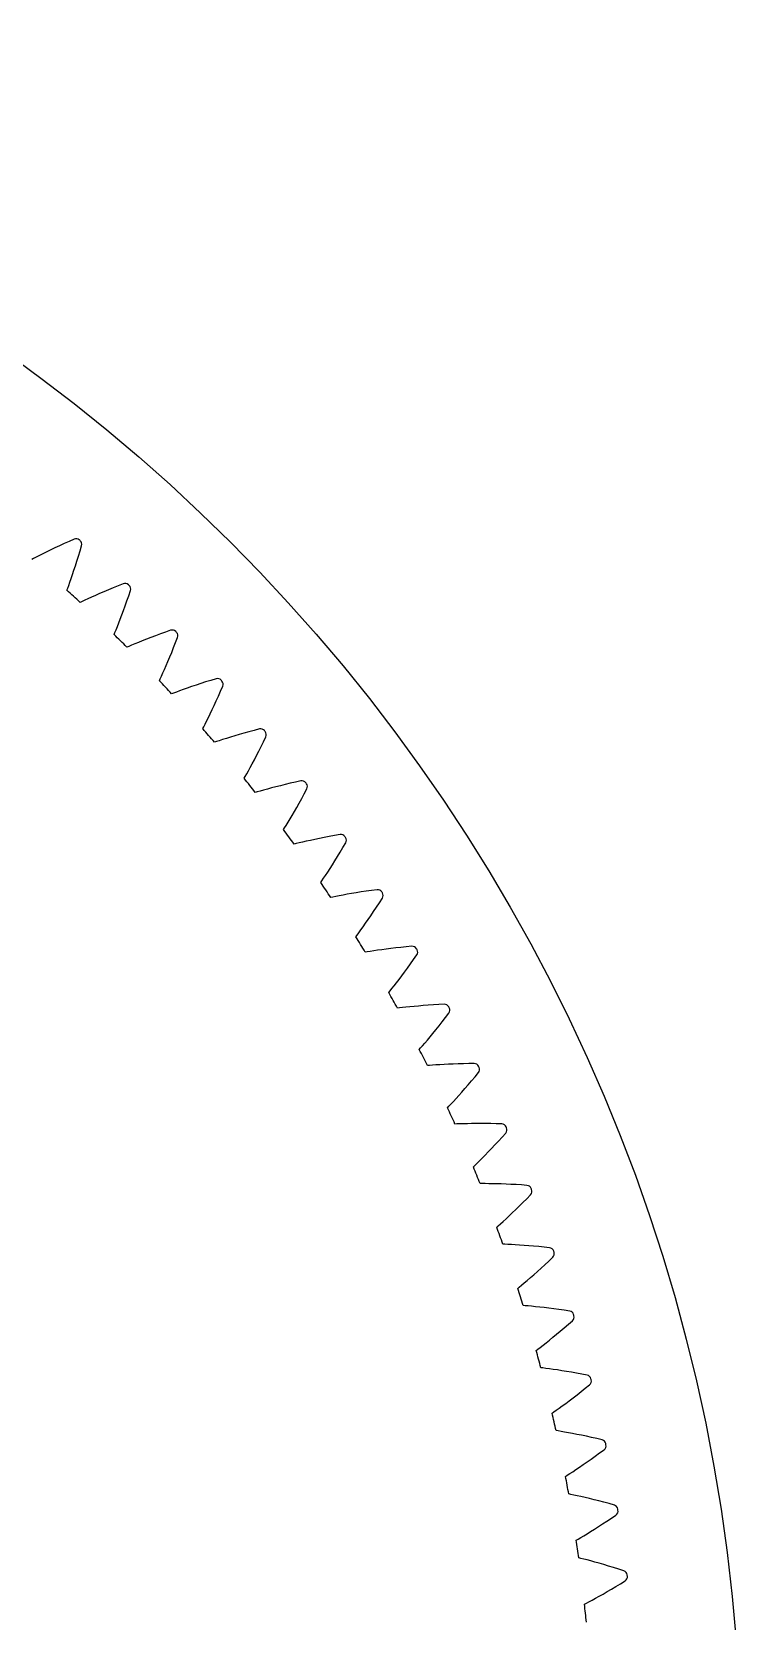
# Model space of a CAD drawing. Header units: millimetres. Extents: x -86 to 86, y -86 to 86.
# Drawn here: x 50.8 to 85.7, y 7.5 to 85.7 of the extents above; entities that cross this region are included whole.
import ezdxf

# ---------------------------------------------------------------- set-up
doc = ezdxf.new("R2010")
doc.units = ezdxf.units.MM

msp = doc.modelspace()

# ---------------------------------------------------------------- linework, layer by layer
at = {"layer": 'outer'}
msp.add_circle((0, 0), 85.663286, dxfattribs=at)
at = {"layer": 'output_ring'}
for p, q in [((51.735911, 60.196885), (51.537667, 60.099818)), ((51.945638, 60.297715), (51.735911, 60.196885)), ((52.165952, 60.401629), (51.945638, 60.297715)), ((52.396173, 60.508082), (52.165952, 60.401629)), ((52.635762, 60.616612), (52.396173, 60.508082)), ((52.884008, 60.727068), (52.635762, 60.616612)), ((53.17691, 60.142441), (53.253799, 60.403046)), ((50.896432, 59.773561), (50.807228, 59.726619)), ((51.027354, 59.841751), (50.896432, 59.773561)), ((51.181073, 59.920763), (51.027354, 59.841751)), ((51.352127, 60.007381), (51.181073, 59.920763)), ((51.537667, 60.099818), (51.352127, 60.007381)), ((52.879029, 59.195252), (52.951434, 59.416406)), ((52.951434, 59.416406), (53.025507, 59.648462)), ((53.025507, 59.648462), (53.100794, 59.890671)), ((53.100794, 59.890671), (53.17691, 60.142441)), ((52.620051, 58.446184), (52.678185, 58.608949)), ((52.678185, 58.608949), (52.741582, 58.7899)), ((52.741582, 58.7899), (52.808845, 58.985974)), ((52.808845, 58.985974), (52.879029, 59.195252)), ((52.534833, 58.21284), (52.56965, 58.307437)), ((52.56965, 58.307437), (52.620051, 58.446184)), ((53.741775, 57.87701), (53.567351, 57.797395)), ((53.930908, 57.961852), (53.741775, 57.87701)), ((54.132924, 58.050806), (53.930908, 57.961852)), ((54.346564, 58.143053), (54.132924, 58.050806)), ((54.570909, 58.237954), (54.346564, 58.143053)), ((54.805254, 58.334989), (54.570909, 58.237954)), ((55.049045, 58.433721), (54.805254, 58.334989)), ((55.301563, 58.534026), (55.049045, 58.433721)), ((55.484276, 57.689531), (55.570533, 57.938009)), ((55.570533, 57.938009), (55.65792, 58.195284)), ((53.276978, 57.66185), (53.185945, 57.618561)), ((53.410557, 57.724678), (53.276978, 57.66185)), ((53.567351, 57.797395), (53.410557, 57.724678)), ((55.234511, 57.00367), (55.315819, 57.221708)), ((55.315819, 57.221708), (55.399235, 57.450572)), ((55.399235, 57.450572), (55.484276, 57.689531)), ((54.889406, 56.129122), (54.945389, 56.265712)), ((54.945389, 56.265712), (55.010071, 56.425988)), ((55.010071, 56.425988), (55.080749, 56.604221)), ((55.080749, 56.604221), (55.155903, 56.797408)), ((55.155903, 56.797408), (55.234511, 57.00367)), ((54.850784, 56.036014), (54.889406, 56.129122)), ((55.706006, 55.512764), (55.569991, 55.4554)), ((55.865618, 55.579067), (55.706006, 55.512764)), ((56.043126, 55.651548), (55.865618, 55.579067)), ((56.235542, 55.728655), (56.043126, 55.651548)), ((56.440996, 55.809349), (56.235542, 55.728655)), ((56.658199, 55.892863), (56.440996, 55.809349)), ((56.886206, 55.978594), (56.658199, 55.892863)), ((57.124291, 56.066052), (56.886206, 55.978594)), ((57.371882, 56.154823), (57.124291, 56.066052)), ((57.628259, 56.244812), (57.371882, 56.154823)), ((57.776597, 55.393607), (57.872853, 55.638385)), ((57.872853, 55.638385), (57.970594, 55.891907)), ((55.569991, 55.4554), (55.477279, 55.415836)), ((57.41234, 54.515524), (57.499242, 54.718431)), ((57.499242, 54.718431), (57.58932, 54.932995)), ((57.58932, 54.932995), (57.681942, 55.15829)), ((57.681942, 55.15829), (57.776597, 55.393607)), ((57.11898, 53.858588), (57.180452, 53.992796)), ((57.180452, 53.992796), (57.251576, 54.150319)), ((57.251576, 54.150319), (57.329419, 54.325541)), ((57.329419, 54.325541), (57.41234, 54.515524)), ((57.076616, 53.767121), (57.11898, 53.858588)), ((57.771703, 53.157838), (57.677463, 53.122064)), ((57.909931, 53.209642), (57.771703, 53.157838)), ((58.072099, 53.269422), (57.909931, 53.209642)), ((58.252398, 53.33465), (58.072099, 53.269422)), ((58.44778, 53.403896), (58.252398, 53.33465)), ((58.656336, 53.476198), (58.44778, 53.403896)), ((58.876745, 53.550841), (58.656336, 53.476198)), ((59.108039, 53.627261), (58.876745, 53.550841)), ((59.349473, 53.704999), (59.108039, 53.627261)), ((59.600458, 53.783663), (59.349473, 53.704999)), ((59.860271, 53.863189), (59.600458, 53.783663)), ((59.973992, 53.006671), (60.080088, 53.247347)), ((60.080088, 53.247347), (60.188023, 53.4967)), ((59.669503, 52.34329), (59.768201, 52.554027)), ((59.768201, 52.554027), (59.869878, 52.775383)), ((59.869878, 52.775383), (59.973992, 53.006671)), ((59.254707, 51.499563), (59.321567, 51.63117)), ((59.321567, 51.63117), (59.399017, 51.785681)), ((59.399017, 51.785681), (59.483897, 51.957605)), ((59.483897, 51.957605), (59.574449, 52.144072)), ((59.574449, 52.144072), (59.669503, 52.34329)), ((59.208672, 51.409888), (59.254707, 51.499563)), ((60.018709, 50.819097), (59.878495, 50.772937)), ((60.183167, 50.872256), (60.018709, 50.819097)), ((60.365961, 50.930124), (60.183167, 50.872256)), ((60.563989, 50.991395), (60.365961, 50.930124)), ((60.775304, 51.055185), (60.563989, 50.991395)), ((60.998557, 51.120834), (60.775304, 51.055185)), ((61.232757, 51.187819), (60.998557, 51.120834)), ((61.477143, 51.255709), (61.232757, 51.187819)), ((61.73111, 51.324137), (61.477143, 51.255709)), ((61.993932, 51.393068), (61.73111, 51.324137)), ((62.188612, 50.768824), (62.306564, 51.013598)), ((59.878495, 50.772937), (59.782883, 50.741011)), ((61.741726, 49.882149), (61.848884, 50.088713)), ((61.848884, 50.088713), (61.959448, 50.305767)), ((61.959448, 50.305767), (62.072849, 50.532645)), ((62.072849, 50.532645), (62.188612, 50.768824)), ((61.365218, 49.184715), (61.448866, 49.33596)), ((61.448866, 49.33596), (61.540643, 49.504302)), ((61.540643, 49.504302), (61.638678, 49.686946)), ((61.638678, 49.686946), (61.741726, 49.882149)), ((61.243447, 48.968189), (61.293079, 49.055925)), ((61.293079, 49.055925), (61.365218, 49.184715)), ((62.380343, 48.441919), (62.195354, 48.391507)), ((62.580692, 48.495115), (62.380343, 48.441919)), ((62.794418, 48.550289), (62.580692, 48.495115)), ((63.020148, 48.606837), (62.794418, 48.550289)), ((63.256871, 48.664276), (63.020148, 48.606837)), ((63.503807, 48.722206), (63.256871, 48.664276)), ((63.760339, 48.780285), (63.503807, 48.722206)), ((64.025738, 48.838509), (63.760339, 48.780285)), ((64.19496, 48.206888), (64.322735, 48.446681)), ((61.886908, 48.304616), (61.790081, 48.276592)), ((62.028877, 48.345056), (61.886908, 48.304616)), ((62.195354, 48.391507), (62.028877, 48.345056)), ((63.82795, 47.541104), (63.947219, 47.753498)), ((63.947219, 47.753498), (64.069721, 47.975595)), ((64.069721, 47.975595), (64.19496, 48.206888)), ((63.397754, 46.80518), (63.496278, 46.969664)), ((63.496278, 46.969664), (63.601634, 47.148185)), ((63.601634, 47.148185), (63.712509, 47.339051)), ((63.712509, 47.339051), (63.82795, 47.541104)), ((63.1776, 46.446036), (63.230747, 46.531688)), ((63.230747, 46.531688), (63.308045, 46.657448)), ((63.308045, 46.657448), (63.397754, 46.80518)), ((65.426134, 46.108652), (65.177053, 46.060777)), ((65.684809, 46.156288), (65.426134, 46.108652)), ((65.95235, 46.203708), (65.684809, 46.156288)), ((63.79364, 45.756931), (63.695757, 45.732854)), ((63.937132, 45.791584), (63.79364, 45.756931)), ((64.105354, 45.831251), (63.937132, 45.791584)), ((64.292235, 45.874125), (64.105354, 45.831251)), ((64.494575, 45.919158), (64.292235, 45.874125)), ((64.710361, 45.965625), (64.494575, 45.919158)), ((64.938197, 46.012978), (64.710361, 45.965625)), ((65.177053, 46.060777), (64.938197, 46.012978)), ((65.829924, 45.122771), (65.961327, 45.33972)), ((65.961327, 45.33972), (66.095836, 45.565749)), ((66.095836, 45.565749), (66.233223, 45.800166)), ((65.347589, 44.357856), (65.460093, 44.53196)), ((65.460093, 44.53196), (65.578611, 44.718176)), ((65.578611, 44.718176), (65.702146, 44.915384)), ((65.702146, 44.915384), (65.829924, 45.122771)), ((65.007952, 43.847572), (65.064526, 43.931)), ((65.064526, 43.931), (65.146858, 44.053524)), ((65.146858, 44.053524), (65.24248, 44.197499)), ((65.24248, 44.197499), (65.347589, 44.357856)), ((65.59556, 43.134068), (65.496781, 43.113977)), ((65.740338, 43.162877), (65.59556, 43.134068)), ((65.91003, 43.195694), (65.740338, 43.162877)), ((66.098494, 43.230959), (65.91003, 43.195694)), ((66.302493, 43.267755), (66.098494, 43.230959)), ((66.519985, 43.30544), (66.302493, 43.267755)), ((66.749553, 43.343521), (66.519985, 43.30544)), ((66.99015, 43.3816), (66.749553, 43.343521)), ((67.240967, 43.419342), (66.99015, 43.3816)), ((67.501359, 43.456455), (67.240967, 43.419342)), ((67.770602, 43.492995), (67.501359, 43.456455)), ((67.888117, 42.849744), (68.034891, 43.078402)), ((67.336969, 42.023829), (67.468393, 42.215869)), ((67.468393, 42.215869), (67.604472, 42.417907)), ((67.604472, 42.417907), (67.744558, 42.629353)), ((67.744558, 42.629353), (67.888117, 42.849744)), ((66.878634, 41.37722), (66.980012, 41.517201)), ((66.980012, 41.517201), (67.091534, 41.673167)), ((67.091534, 41.673167), (67.211001, 41.842569)), ((67.211001, 41.842569), (67.336969, 42.023829)), ((66.731496, 41.177066), (66.791405, 41.258133)), ((66.791405, 41.258133), (66.878634, 41.37722)), ((68.693182, 40.631148), (68.45124, 40.60285)), ((68.945322, 40.658694), (68.693182, 40.631148)), ((69.207005, 40.685224), (68.945322, 40.658694)), ((69.477507, 40.710822), (69.207005, 40.685224)), ((67.289707, 40.440335), (67.190195, 40.424264)), ((67.435533, 40.463254), (67.289707, 40.440335)), ((67.606415, 40.489167), (67.435533, 40.463254)), ((67.796154, 40.516765), (67.606415, 40.489167)), ((68.001476, 40.545264), (67.796154, 40.516765)), ((68.220317, 40.574103), (68.001476, 40.545264)), ((68.45124, 40.60285), (68.220317, 40.574103)), ((69.267945, 39.64335), (69.416485, 39.848945)), ((69.416485, 39.848945), (69.568858, 40.063338)), ((69.568858, 40.063338), (69.724778, 40.28586)), ((68.725247, 38.920009), (68.851481, 39.084431)), ((68.851481, 39.084431), (68.984691, 39.260437)), ((68.984691, 39.260437), (69.123791, 39.446993)), ((69.123791, 39.446993), (69.267945, 39.64335)), ((68.345401, 38.438907), (68.408546, 38.517479)), ((68.408546, 38.517479), (68.500529, 38.632934)), ((68.500529, 38.632934), (68.607497, 38.768691)), ((68.607497, 38.768691), (68.725247, 38.920009)), ((68.873296, 37.680159), (68.773215, 37.668134)), ((69.019932, 37.697149), (68.873296, 37.680159)), ((69.191724, 37.716116), (69.019932, 37.697149)), ((69.382425, 37.736002), (69.191724, 37.716116)), ((69.588733, 37.756157), (69.382425, 37.736002)), ((69.808563, 37.776104), (69.588733, 37.756157)), ((70.040461, 37.795469), (69.808563, 37.776104)), ((70.283351, 37.813938), (70.040461, 37.795469)), ((70.536401, 37.831243), (70.283351, 37.813938)), ((70.798944, 37.847148), (70.536401, 37.831243)), ((71.070261, 37.861762), (70.798944, 37.847148)), ((70.665618, 36.613305), (70.817611, 36.80366)), ((70.817611, 36.80366), (70.974361, 37.003066)), ((70.974361, 37.003066), (71.135297, 37.211108)), ((71.135297, 37.211108), (71.300107, 37.427128)), ((70.009878, 35.825173), (70.122259, 35.956484)), ((70.122259, 35.956484), (70.246046, 36.102906)), ((70.246046, 36.102906), (70.378839, 36.262077)), ((70.378839, 36.262077), (70.519072, 36.43254)), ((70.519072, 36.43254), (70.665618, 36.613305)), ((69.847014, 35.637592), (69.913291, 35.713541)), ((69.913291, 35.713541), (70.009878, 35.825173)), ((70.343727, 34.858075), (70.243241, 34.850115)), ((70.490931, 34.869109), (70.343727, 34.858075)), ((70.66335, 34.881098), (70.490931, 34.869109)), ((70.8547, 34.89324), (70.66335, 34.881098)), ((71.061656, 34.905016), (70.8547, 34.89324)), ((71.282114, 34.916039), (71.061656, 34.905016)), ((71.514606, 34.92599), (71.282114, 34.916039)), ((71.758046, 34.934601), (71.514606, 34.92599)), ((72.011588, 34.941637), (71.758046, 34.934601)), ((72.27456, 34.946888), (72.011588, 34.941637)), ((72.546247, 34.950495), (72.27456, 34.946888)), ((72.584861, 34.29774), (72.75829, 34.506904)), ((71.937591, 33.544784), (72.091342, 33.719463)), ((72.091342, 33.719463), (72.250924, 33.903501)), ((72.250924, 33.903501), (72.415626, 34.096391)), ((72.415626, 34.096391), (72.584861, 34.29774)), ((71.233869, 32.777725), (71.30317, 32.850926)), ((71.30317, 32.850926), (71.404201, 32.958552)), ((71.404201, 32.958552), (71.521811, 33.085201)), ((71.521811, 33.085201), (71.65143, 33.226486)), ((71.65143, 33.226486), (71.790564, 33.380145)), ((71.790564, 33.380145), (71.937591, 33.544784)), ((71.698583, 31.978719), (71.597857, 31.974838)), ((71.846114, 31.983778), (71.698583, 31.978719)), ((72.018877, 31.98877), (71.846114, 31.983778)), ((72.210562, 31.993147), (72.018877, 31.98877)), ((72.417825, 31.996527), (72.210562, 31.993147)), ((72.638549, 31.998606), (72.417825, 31.996527)), ((72.871253, 31.999127), (72.638549, 31.998606)), ((73.114841, 31.997866), (72.871253, 31.999127)), ((73.368461, 31.994621), (73.114841, 31.997866)), ((73.63143, 31.989211), (73.368461, 31.994621)), ((73.90304, 31.981805), (73.63143, 31.989211)), ((73.737913, 31.133696), (73.915168, 31.328021)), ((73.915168, 31.328021), (74.096931, 31.529984)), ((73.084338, 30.443369), (73.237916, 30.601915)), ((73.237916, 30.601915), (73.398619, 30.770219)), ((73.398619, 30.770219), (73.565529, 30.947639)), ((73.565529, 30.947639), (73.737913, 31.133696)), ((72.503687, 29.864005), (72.575897, 29.934337)), ((72.575897, 29.934337), (72.681207, 30.03778)), ((72.681207, 30.03778), (72.803853, 30.159559)), ((72.803853, 30.159559), (72.939091, 30.295475)), ((72.939091, 30.295475), (73.084338, 30.443369)), ((72.935639, 29.046822), (72.834838, 29.047026)), ((73.083253, 29.045898), (72.935639, 29.046822)), ((73.256077, 29.043884), (73.083253, 29.045898)), ((73.447782, 29.04049), (73.256077, 29.043884)), ((73.655012, 29.035468), (73.447782, 29.04049)), ((73.875638, 29.0286), (73.655012, 29.035468)), ((74.108173, 29.01969), (73.875638, 29.0286)), ((74.35151, 29.008558), (74.108173, 29.01969)), ((74.604789, 28.995038), (74.35151, 29.008558)), ((74.867323, 28.978975), (74.604789, 28.995038)), ((75.138409, 28.960569), (74.867323, 28.978975)), ((74.939048, 28.119848), (75.124033, 28.30683)), ((75.124033, 28.30683), (75.313831, 28.501262)), ((74.106913, 27.314688), (74.258035, 27.456574)), ((74.258035, 27.456574), (74.417911, 27.608767)), ((74.417911, 27.608767), (74.585303, 27.77042)), ((74.585303, 27.77042), (74.759266, 27.94093)), ((74.759266, 27.94093), (74.939048, 28.119848)), ((73.654381, 26.901218), (73.729382, 26.968566)), ((73.729382, 26.968566), (73.838798, 27.067656)), ((73.838798, 27.067656), (73.966279, 27.184364)), ((73.966279, 27.184364), (74.106913, 27.314688)), ((74.052862, 26.067201), (73.952152, 26.07149)), ((74.200317, 26.060296), (74.052862, 26.067201)), ((74.372917, 26.05128), (74.200317, 26.060296)), ((74.564327, 26.040119), (74.372917, 26.05128)), ((74.771184, 26.026703), (74.564327, 26.040119)), ((74.99135, 26.0109), (74.771184, 26.026703)), ((75.223333, 25.992574), (74.99135, 26.0109)), ((75.466018, 25.97159), (75.223333, 25.992574)), ((75.718542, 25.947816), (75.466018, 25.97159)), ((75.980209, 25.921128), (75.718542, 25.947816)), ((76.250327, 25.89175), (75.980209, 25.921128)), ((75.830174, 24.888314), (76.017059, 25.059799)), ((76.017059, 25.059799), (76.20947, 25.239131)), ((76.20947, 25.239131), (76.406991, 25.425711)), ((75.007177, 24.164506), (75.152978, 24.289024)), ((75.152978, 24.289024), (75.309725, 24.424669)), ((75.309725, 24.424669), (75.475638, 24.570257)), ((75.475638, 24.570257), (75.649444, 24.724994)), ((75.649444, 24.724994), (75.830174, 24.888314)), ((74.684062, 23.894232), (74.76173, 23.958485)), ((74.76173, 23.958485), (74.875072, 24.05306)), ((74.875072, 24.05306), (75.007177, 24.164506)), ((75.048416, 23.044752), (74.947963, 23.053119)), ((75.19547, 23.031876), (75.048416, 23.044752)), ((75.367563, 23.015873), (75.19547, 23.031876)), ((75.558364, 22.996965), (75.367563, 23.015873)), ((75.764506, 22.975177), (75.558364, 22.996965)), ((75.983852, 22.950464), (75.764506, 22.975177)), ((76.214901, 22.922752), (75.983852, 22.950464)), ((76.456537, 22.89195), (76.214901, 22.922752)), ((76.70789, 22.857963), (76.456537, 22.89195)), ((76.96826, 22.820692), (76.70789, 22.857963)), ((77.236966, 22.780391), (76.96826, 22.820692)), ((76.776493, 21.794806), (76.970174, 21.958577)), ((76.970174, 21.958577), (77.169694, 22.129964)), ((77.169694, 22.129964), (77.374615, 22.308386)), ((75.788326, 20.998945), (75.92484, 21.104946)), ((75.92484, 21.104946), (76.075566, 21.223452)), ((76.075566, 21.223452), (76.237682, 21.352634)), ((76.237682, 21.352634), (76.409359, 21.491379)), ((76.409359, 21.491379), (76.589293, 21.638945)), ((76.589293, 21.638945), (76.776493, 21.794806)), ((75.591036, 20.847988), (75.671245, 20.909041)), ((75.671245, 20.909041), (75.788326, 20.998945)), ((75.920666, 19.98444), (75.820634, 19.996871)), ((76.067077, 19.965616), (75.920666, 19.98444)), ((76.238381, 19.942652), (76.067077, 19.965616)), ((76.428258, 19.916027), (76.238381, 19.942652)), ((76.633348, 19.885902), (76.428258, 19.916027)), ((76.851512, 19.852321), (76.633348, 19.885902)), ((77.081248, 19.815268), (76.851512, 19.852321)), ((77.321438, 19.774699), (77.081248, 19.815268)), ((77.571207, 19.730553), (77.321438, 19.774699)), ((77.829852, 19.682761), (77.571207, 19.730553)), ((78.096704, 19.631604), (77.829852, 19.682761)), ((77.596668, 18.66549), (77.796827, 18.821278)), ((77.796827, 18.821278), (78.003129, 18.984438)), ((78.003129, 18.984438), (78.215112, 19.154409)), ((76.577061, 17.910328), (76.717758, 18.01071)), ((76.717758, 18.01071), (76.873163, 18.123011)), ((76.873163, 18.123011), (77.040381, 18.245517)), ((77.040381, 18.245517), (77.21754, 18.37719)), ((77.21754, 18.37719), (77.403305, 18.517343)), ((77.403305, 18.517343), (77.596668, 18.66549)), ((76.373815, 17.767491), (76.456432, 17.825243)), ((76.456432, 17.825243), (76.577061, 17.910328)), ((76.668178, 16.891294), (76.568732, 16.907768)), ((76.813707, 16.866552), (76.668178, 16.891294)), ((76.983938, 16.836664), (76.813707, 16.866552)), ((77.172581, 16.802366), (76.983938, 16.836664)), ((77.376282, 16.763955), (77.172581, 16.802366)), ((77.592905, 16.721561), (77.376282, 16.763955)), ((77.820951, 16.675228), (77.592905, 16.721561)), ((78.059299, 16.624958), (77.820951, 16.675228)), ((78.307074, 16.570727), (78.059299, 16.624958)), ((78.563571, 16.512492), (78.307074, 16.570727)), ((78.82813, 16.450563), (78.563571, 16.512492)), ((78.289352, 15.505507), (78.495661, 15.653055)), ((78.495661, 15.653055), (78.708405, 15.807721)), ((78.708405, 15.807721), (78.927102, 15.968961)), ((77.239979, 14.792285), (77.384629, 14.886883)), ((77.384629, 14.886883), (77.544457, 14.992793)), ((77.544457, 14.992793), (77.716503, 15.108422)), ((77.716503, 15.108422), (77.898852, 15.232808)), ((77.898852, 15.232808), (78.090145, 15.365317)), ((78.090145, 15.365317), (78.289352, 15.505507)), ((77.031112, 14.657802), (77.116002, 14.712159)), ((77.116002, 14.712159), (77.239979, 14.792285)), ((77.289725, 13.770395), (77.191028, 13.790887)), ((77.434131, 13.739776), (77.289725, 13.770395)), ((77.603012, 13.703014), (77.434131, 13.739776)), ((77.790109, 13.6611), (77.603012, 13.703014)), ((77.992086, 13.614465), (77.790109, 13.6611)), ((78.206814, 13.563326), (77.992086, 13.614465)), ((78.432795, 13.50779), (78.206814, 13.563326)), ((78.66891, 13.447902), (78.432795, 13.50779)), ((78.914283, 13.383674), (78.66891, 13.447902)), ((79.168209, 13.315093), (78.914283, 13.383674)), ((79.430041, 13.242493), (79.168209, 13.315093)), ((79.065526, 12.459114), (79.284363, 12.605031)), ((79.284363, 12.605031), (79.509415, 12.757276)), ((77.775993, 11.649939), (77.924357, 11.738596)), ((77.924357, 11.738596), (78.088346, 11.837943)), ((78.088346, 11.837943), (78.264936, 11.946504)), ((78.264936, 11.946504), (78.452176, 12.063398)), ((78.452176, 12.063398), (78.648682, 12.188046)), ((78.648682, 12.188046), (78.853407, 12.320048)), ((78.853407, 12.320048), (79.065526, 12.459114)), ((77.561847, 11.52403), (77.64887, 11.574902)), ((77.64887, 11.574902), (77.775993, 11.649939)), ((77.784284, 10.626872), (77.686499, 10.651346)), ((77.927331, 10.590426), (77.784284, 10.626872)), ((78.094583, 10.54685), (77.927331, 10.590426)), ((78.279829, 10.497388), (78.094583, 10.54685)), ((78.47975, 10.442607), (78.279829, 10.497388)), ((78.692229, 10.382808), (78.47975, 10.442607)), ((78.915773, 10.318159), (78.692229, 10.382808)), ((79.149267, 10.248752), (78.915773, 10.318159)), ((79.391836, 10.174633), (79.149267, 10.248752)), ((79.642774, 10.095817), (79.391836, 10.174633)), ((79.505486, 9.244702), (79.730057, 9.381631)), ((79.901449, 10.012666), (79.642774, 10.095817)), ((79.730057, 9.381631), (79.961094, 9.524631)), ((78.336055, 8.571023), (78.503936, 8.663643)), ((78.503936, 8.663643), (78.684781, 8.764958)), ((78.684781, 8.764958), (78.876604, 8.874168)), ((78.876604, 8.874168), (79.078, 8.99075)), ((79.078, 8.99075), (79.287906, 9.114347)), ((79.287906, 9.114347), (79.505486, 9.244702)), ((77.965148, 8.371325), (78.054161, 8.418628)), ((78.054161, 8.418628), (78.18422, 8.488451)), ((78.18422, 8.488451), (78.336055, 8.571023))]:
    msp.add_line(p, q, dxfattribs=at)
for centre, radius, start, end in [((52.979465, 60.506868), 0.24, 48.794797, 113.436941), ((0, 0), 80.663286, 48.75359, 48.794797), ((53.022968, 60.46875), 0.24, 344.111446, 48.75359), ((0, 0), 78.413286, 47.290835, 47.934972), ((55.388019, 58.310139), 0.24, 46.472216, 111.11436), ((0, 0), 80.663286, 46.431009, 46.472216), ((55.429941, 58.270289), 0.24, 341.788866, 46.431009), ((57.70557, 56.017605), 0.24, 44.149636, 108.79178), ((0, 0), 78.413286, 44.968254, 45.612391), ((0, 0), 80.663286, 44.108429, 44.149636), ((57.745842, 55.976089), 0.24, 339.466285, 44.108429), ((0, 0), 78.413286, 42.645674, 43.28981), ((59.928311, 53.633035), 0.24, 41.827055, 106.469199), ((0, 0), 80.663286, 41.785848, 41.827055), ((59.966868, 53.589921), 0.24, 337.143704, 41.785848), ((0, 0), 78.413286, 40.323093, 40.96723), ((62.052589, 51.160347), 0.24, 39.504474, 104.146618), ((0, 0), 80.663286, 39.463268, 39.504474), ((62.089368, 51.115705), 0.24, 334.821124, 39.463268), ((0, 0), 78.413286, 38.000512, 38.644649), ((64.074916, 48.603601), 0.24, 37.181894, 101.824038), ((0, 0), 80.663286, 37.140687, 37.181894), ((64.109855, 48.557506), 0.24, 332.498543, 37.140687), ((0, 0), 78.413286, 35.677932, 36.322068), ((65.991967, 45.967), 0.24, 34.859313, 99.501457), ((0, 0), 80.663286, 34.818106, 34.859313), ((66.02501, 45.919527), 0.24, 330.175962, 34.818106), ((0, 0), 78.413286, 33.355351, 33.999488), ((67.800594, 43.254876), 0.24, 32.536732, 97.178876), ((0, 0), 80.663286, 32.495526, 32.536732), ((67.831686, 43.206103), 0.24, 327.853382, 32.495526), ((0, 0), 78.413286, 31.03277, 31.676907), ((69.497825, 40.471684), 0.24, 30.214152, 94.856296), ((0, 0), 80.663286, 30.172945, 30.214152), ((69.526914, 40.421691), 0.24, 325.530801, 30.172945), ((0, 0), 78.413286, 28.71019, 29.354326), ((71.080871, 37.621997), 0.24, 27.891571, 92.533715), ((0, 0), 80.663286, 27.850364, 27.891571), ((71.10791, 37.570866), 0.24, 323.20822, 27.850364), ((0, 0), 78.413286, 26.387609, 27.031746), ((72.547132, 34.710497), 0.24, 25.568991, 90.211134), ((72.572076, 34.658312), 0.24, 320.88564, 25.527784), ((0, 0), 80.663286, 25.527784, 25.568991), ((0, 0), 78.413286, 24.065028, 24.709165), ((73.894197, 31.741968), 0.24, 23.24641, 87.888554), ((73.917007, 31.688815), 0.24, 318.563059, 23.205203), ((0, 0), 80.663286, 23.205203, 23.24641), ((0, 0), 78.413286, 21.742448, 22.386584), ((75.119855, 28.721287), 0.24, 20.923829, 85.565973), ((75.140492, 28.667253), 0.24, 316.240478, 20.882622), ((0, 0), 80.663286, 20.882622, 20.923829), ((0, 0), 78.413286, 19.419867, 20.064004), ((76.222091, 25.653417), 0.24, 18.601249, 83.243392), ((76.240521, 25.598591), 0.24, 313.917898, 18.560042), ((0, 0), 80.663286, 18.560042, 18.601249), ((0, 0), 78.413286, 17.097286, 17.741423), ((77.199094, 22.543398), 0.24, 16.278668, 80.920812), ((77.215287, 22.487871), 0.24, 311.595317, 16.237461), ((0, 0), 80.663286, 16.237461, 16.278668), ((0, 0), 78.413286, 14.774706, 15.418843), ((78.049259, 19.396341), 0.24, 13.956087, 78.598231), ((78.063189, 19.340203), 0.24, 309.272737, 13.91488), ((0, 0), 80.663286, 13.91488, 13.956087), ((0, 0), 78.413286, 12.452125, 13.096262), ((78.77119, 16.217415), 0.24, 11.633507, 76.275651), ((78.782833, 16.160759), 0.24, 306.950156, 11.5923), ((0, 0), 80.663286, 11.5923, 11.633507), ((0, 0), 78.413286, 10.129545, 10.773681), ((79.363699, 13.011845), 0.24, 9.310926, 73.95307), ((79.373037, 12.954763), 0.24, 304.627575, 9.269719), ((0, 0), 80.663286, 9.269719, 9.310926), ((0, 0), 78.413286, 7.806964, 8.451101), ((79.825815, 9.784896), 0.24, 6.988345, 71.630489), ((79.832831, 9.727483), 0.24, 302.304995, 6.947138), ((0, 0), 80.663286, 6.947138, 6.988345), ((0, 0), 78.413286, 5.484383, 6.12852)]:
    msp.add_arc(centre, radius, start, end, dxfattribs=at)

doc.saveas('drawing.dxf')
